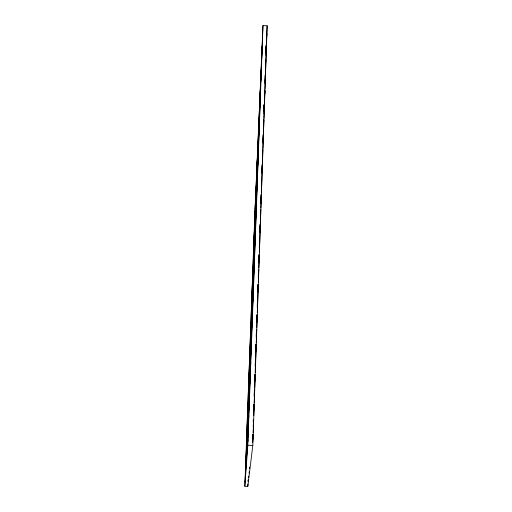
<?xml version="1.0" encoding="UTF-8"?>
<svg xmlns="http://www.w3.org/2000/svg" width="512" height="512" viewBox="0 0 512 512"><rect width="100%" height="100%" fill="white"/><g stroke="black" fill="none" stroke-linecap="round" stroke-linejoin="round"><path stroke-width="0.77" d="M252.678 439.936L252.864 434.56M253.709 409.882L253.901 404.352M254.195 395.654L254.413 389.338M254.714 380.646L254.931 374.323M255.238 365.331L255.456 358.938M255.731 350.95L255.949 344.557M256.25 335.77L256.474 329.376M256.774 320.589L256.966 314.995M257.267 306.208L257.51 299.014M257.843 289.402L258.01 284.627M258.31 275.872L258.528 269.51M258.829 260.755L259.046 254.394M259.315 246.432L259.565 239.277M259.834 231.315L260.083 224.16M260.352 216.198L260.576 209.837M260.877 201.082L261.094 194.72M261.363 186.758L261.613 179.603M261.882 171.642L261.965 169.254L261.875 170.803M262.118 164.768L261.888 169.472M262.394 156.826L262.637 149.677M262.912 141.734L263.155 134.586M263.43 126.643L263.674 119.494M263.949 111.552L264.192 104.41L263.949 108.352M264.448 96.941L264.691 89.869M264.96 82.016L265.203 74.944M265.472 67.091L265.606 63.162M265.978 52.378L266.195 45.984L265.997 49.914M252.928 434.509L252.659 442.246L253.12 434.406M253.19 426.765L253.555 421.76L253.178 432.826M253.696 412.064L253.971 404.109M254.214 396.954L254.49 388.998M254.733 381.837L254.976 374.675M255.507 359.283L255.264 366.445L255.686 359.398M255.75 352.122L256.026 344.166M256.243 337.798L256.518 329.843M256.762 322.682L257.037 314.726M257.28 307.565L257.555 299.61M257.798 292.448L258.214 285.536L257.293 312.538M258.074 284.435L257.965 287.616L258.17 284.538M258.291 278.074L258.592 269.331M258.81 262.97L259.078 255.014M259.328 247.859L259.629 239.117M259.846 232.755L260.115 224.806M260.365 217.651L260.634 209.702M260.851 203.341L261.152 194.592M261.37 188.237L261.67 179.488M261.888 173.126L262.234 164.518M262.4 158.259L262.701 149.478M262.918 143.091L263.194 135.104M263.411 128.717L263.712 119.936M263.93 113.549L264.23 104.768M264.736 90.125L264.493 97.229L264.87 90.202M264.954 83.808L265.248 75.123M265.466 68.806L265.766 60.122M265.99 53.44L266.278 45.126M253.766 415.622L254.144 404.442M254.202 402.842L254.662 389.267M254.72 387.667L255.155 374.886M255.238 372.493L255.456 366.106L255.206 369.146M255.744 357.811L256.205 344.307M256.256 342.72L256.717 329.216M256.774 327.629L257.21 314.925M258.33 282.234L258.765 269.459M258.816 267.859L259.258 255.085M259.341 252.691L260.294 224.749M260.346 223.149L260.813 209.574M260.87 207.981L261.306 195.206M261.389 192.813L262.342 164.864M262.4 163.27L262.534 159.277L262.406 161.523M262.854 149.984L262.381 160.832M262.906 148.397L263.366 134.95M263.418 133.363L263.878 119.917M263.936 118.33L264.397 104.883M264.448 103.296L264.858 91.43L264.442 99.2M264.954 88.64L265.408 75.302M265.459 73.734L266.24 50.982M266.445 44.973L266.003 55.552M266.496 43.437L266.835 33.478L266.477 40.518M254.982 211.206L244.845 486.291L247.814 486.4L252.813 445.434L267.155 25.766L262.976 25.6L254.752 216.595M259.034 126.31L250.234 367.405L247.59 415.898M259.13 123.693L260.41 88.333M260.563 84.122L261.005 71.866M252.525 306.144L249.933 377.478L253.21 292.454M252.634 303.078L256.794 188.442M256.89 185.67L259.098 124.787M259.194 122.163L260.48 86.701M260.634 82.477L261.082 70.182M253.325 289.229L257.67 169.094M257.779 166.189L260.077 102.656M261.51 63.002L253.28 256.634M261.67 58.611L262.131 45.824M244.845 486.291L247.808 445.248L262.976 25.6M247.814 486.4L247.898 484.006M248.083 481.434L248.141 479.923M255.072 211.174L246.874 432.256M255.149 208.794L255.539 198.426M248.704 395.45L250.464 347.2M250.56 344.614L251.398 321.658M251.494 319.123L253.242 271.13M253.331 268.698L254.118 247.13M254.208 244.749L255.763 202.099L253.837 245.606M255.846 199.808L256.122 192.307M256.205 190.035L257.325 159.264M257.459 155.59L257.85 144.883M248.73 395.034L250.496 346.656M250.586 344.064L251.43 321.05M251.52 318.515L253.28 270.4L254.426 270.445M253.363 267.968L254.157 246.349M254.24 243.962L258.342 143.878M255.885 198.925L256.16 191.405M256.243 189.126L257.37 158.291M257.504 154.611L257.894 143.878M254.304 228.774L262.202 46.342M260.205 99.814L260.678 88.474M253.683 249.018L253.798 246.406M258.406 142.438L258.624 137.606M251.597 302.554L258.234 156.141M251.59 306.81L255.578 220.16M249.958 351.328L253.459 278.406M248.557 385.35L249.094 374.035M249.139 373.734L253.683 282.054M265.971 48.915L266.176 44.928M266.502 38.541L267.155 25.766M265.485 65.53L265.715 59.565M263.917 108.026L264.083 104.845M247.507 417.485L247.571 416.275M250.272 366.694L250.4 364.333M247.424 419.808L247.488 418.611M247.507 418.246L248.608 398.144L247.226 426.003M250.118 370.56L248.301 406.656L250.278 367.539L250.157 369.869M246.765 434.259L246.848 432.768M247.142 427.469L247.206 426.349M249.773 380.352L249.894 378.157M250.56 366.272L250.778 362.4M246.682 436.467L246.765 435.008M246.79 434.502L247.04 430.138M250.438 369.728L250.65 365.926M245.549 467.251L245.619 466.182M245.645 465.818L248.186 409.766L245.862 462.394M248.678 418.253L248.858 415.443M245.414 471.034L245.478 470.016M245.504 469.664L245.696 466.63M248.461 424.269L248.64 421.581M245.005 482.189L245.062 481.325M245.082 481.018L246.624 452.416L245.28 478.227M247.821 442.067L247.981 439.757M253.165 421.517L253.382 419.36M248.122 481.133L248.269 479.834M248.531 477.594L248.71 476.096M249.056 473.107L249.235 471.61M249.581 468.621L249.754 467.123M247.808 445.248L252.813 445.434M247.923 432.506L246.138 466.016L247.923 432.506M249.779 381.402L248.128 426.88L246.816 447.456L249.779 381.402M247.955 432.038L247.347 448.749L248.403 425.158L247.955 432.038M249.818 380.736L248.16 426.387L250.362 370.989L249.818 380.736"/></g></svg>
